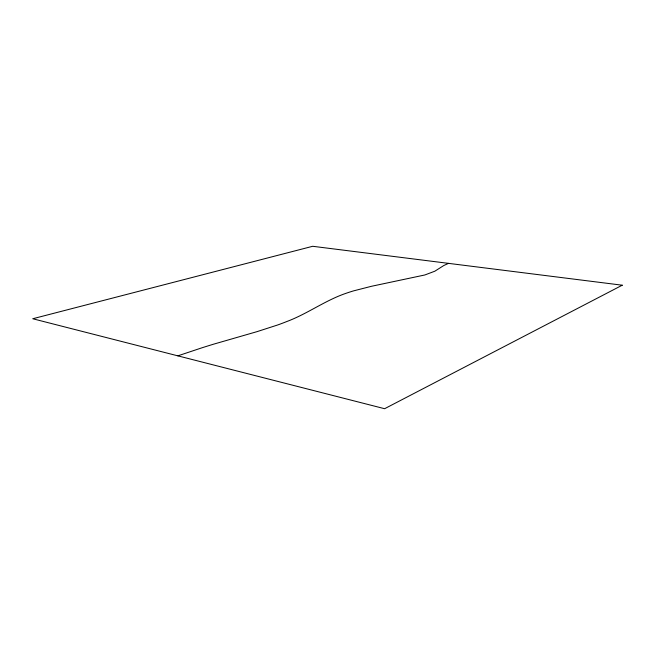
<?xml version="1.0" encoding="UTF-8"?>
<svg xmlns="http://www.w3.org/2000/svg" width="655" height="655" viewBox="0 0 655 655"><rect width="100%" height="100%" fill="white"/><g stroke="black" fill="none" stroke-linecap="round" stroke-linejoin="round"><path stroke-width="0.98" d="M448.503 263.359L443.746 265.553L434.822 271.211L424.825 274.977L371.524 286.276L353.643 290.853A163.496 43.377 0.7 0 0 345.717 293.415C325.003 300.53 307.22 313.933 286.71 321.564A205.981 47.496 -5 0 1 277.671 324.978L256.981 331.659L213.677 344.153A997.802 481.163 14.3 0 0 201.732 347.879L177.857 355.845M622.25 285.203L384.616 408.712L32.75 318.748L312.697 246.288L622.25 285.203"/></g></svg>
